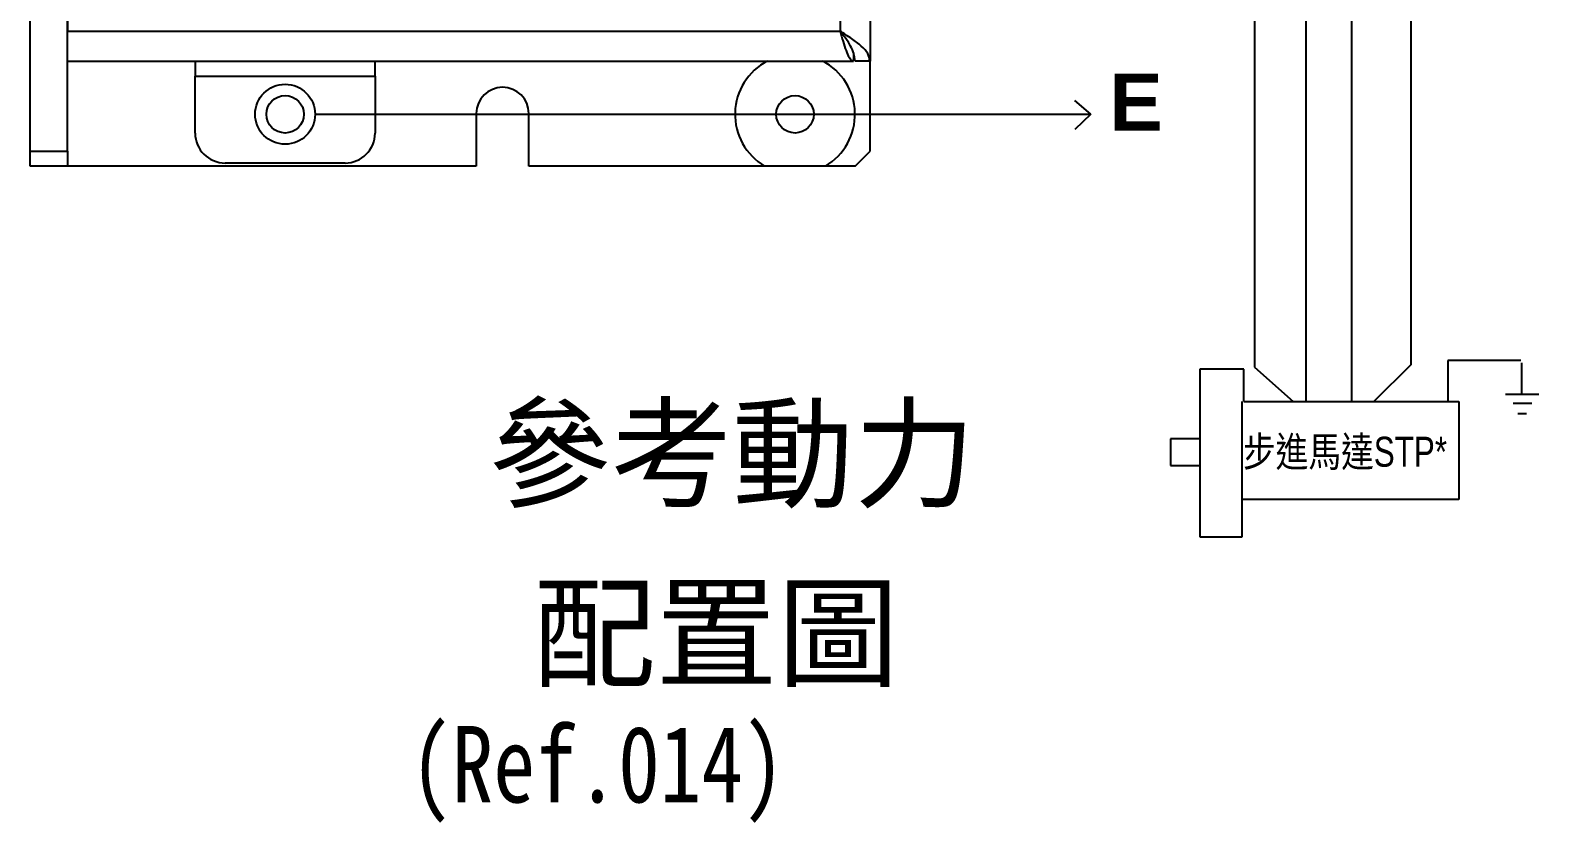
# Model space of a CAD drawing. Header units: millimetres. Extents: x -684 to 5961, y -1281 to 2539.
# Drawn here: x 2779.3 to 2879.9, y -572.9 to -520.1 of the extents above; entities that cross this region are included whole.
import ezdxf

# ---------------------------------------------------------------- set-up
doc = ezdxf.new("R2010")
doc.units = ezdxf.units.MM
doc.header["$LTSCALE"] = 5
doc.header["$MEASUREMENT"] = 0
doc.layers.get('0').update_dxf_attribs({"linetype": 'CONTINUOUS'})
doc.layers.add('AIR', color=7, linetype='CONTINUOUS')
doc.styles.add('MtXpl_', font='mingliub.ttc')
doc.styles.get("Standard").update_dxf_attribs({"font": 'arialbd.ttf', "height": 15})
doc.styles.add('新細明體', font='', dxfattribs={"width": 0.8})
doc.styles.add('標楷體', font='', dxfattribs={"width": 0.8})
doc.styles.get('新細明體').set_extended_font_data('新細明體')
doc.styles.get('標楷體').set_extended_font_data('標楷體')

msp = doc.modelspace()

# ---------------------------------------------------------------- linework, layer by layer
for p, q in [((2835.342, -443.615), (2835.342, -522.115)), ((2833.342, -445.615), (2833.342, -520.115)), ((2779.342, -528.115), (2779.342, -495.615)), ((2781.842, -495.365), (2781.842, -520.115)), ((2781.842, -528.115), (2781.842, -495.615)), ((2781.842, -520.115), (2833.342, -520.115)), ((2833.49, -520.365), (2833.533, -520.365)), ((2834.242, -521.56), (2834.242, -522.115)), ((2781.842, -522.115), (2834.242, -522.115)), ((2790.342, -522.115), (2790.342, -523.115)), ((2802.342, -523.115), (2802.342, -522.115)), ((2835.342, -522.115), (2834.342, -522.115)), ((2835.342, -528.115), (2835.342, -522.115)), ((2790.342, -523.115), (2802.342, -523.115)), ((2790.342, -526.915), (2790.342, -523.115)), ((2802.342, -523.115), (2802.342, -526.915)), ((2809.092, -525.615), (2809.092, -529.115)), ((2812.592, -529.115), (2812.592, -525.615)), ((2779.342, -528.115), (2781.842, -528.115)), ((2779.342, -529.115), (2779.342, -528.115)), ((2781.842, -528.115), (2781.842, -529.115)), ((2834.342, -529.115), (2835.342, -528.115)), ((2781.842, -529.115), (2779.342, -529.115)), ((2809.092, -529.115), (2781.842, -529.115)), ((2800.342, -528.915), (2792.342, -528.915)), ((2828.318, -529.115), (2812.592, -529.115)), ((2832.366, -529.115), (2828.318, -529.115)), ((2834.342, -529.115), (2832.366, -529.115))]:
    msp.add_line(p, q)
for centre, radius in [((2796.342, -525.665), 2), ((2796.342, -525.665), 1.25), ((2830.342, -525.665), 1.25)]:
    msp.add_circle(centre, radius)
for centre, radius, start, end in [((2830.342, -525.665), 4, 117.43924, 239.59845), ((2830.342, -525.665), 4, 300.40155, 62.56076), ((2810.842, -525.615), 1.75, 0, 180), ((2792.342, -526.915), 2, 180, 270), ((2800.342, -526.915), 2, 270, 0)]:
    msp.add_arc(centre, radius, start, end)
for points in [[(2835.342, -522.115), (2835.312, -521.948), (2835.252, -521.615), (2834.789, -521.115), (2834.128, -520.615), (2833.604, -520.281), (2833.342, -520.115)], [(2834.342, -522.115), (2834.327, -521.948), (2834.297, -521.615), (2834.066, -521.115), (2833.735, -520.615), (2833.473, -520.281), (2833.342, -520.115)]]:
    msp.add_open_spline(points, degree=3)
msp.add_open_spline([(2833.342, -520.115), (2833.409, -520.349), (2833.543, -520.817), (2833.744, -521.434), (2833.945, -521.887), (2834.112, -522.092), (2834.21, -522.109), (2834.242, -522.115)], degree=3, knots=[0, 0, 0, 0, 0.2233551, 0.4467415, 0.6701281, 0.8935144, 1, 1, 1, 1])
at = {"layer": 'AIR', "color": 0}
for p, q in [((2871.396, -498.403), (2871.396, -542.383)), ((2867.444, -502.217), (2867.444, -544.81)), ((2864.398, -506.162), (2864.398, -544.81)), ((2860.989, -510.042), (2860.989, -542.54)), ((2850.075, -525.665), (2848.99, -524.747)), ((2798.342, -525.665), (2850.075, -525.665)), ((2850.075, -525.665), (2848.991, -526.683)), ((2878.744, -542.083), (2873.869, -542.083)), ((2873.869, -542.083), (2873.869, -544.81)), ((2860.275, -542.666), (2857.339, -542.666)), ((2857.339, -542.666), (2857.339, -553.836)), ((2860.275, -544.81), (2860.275, -542.666)), ((2860.989, -542.54), (2863.561, -544.81)), ((2871.396, -542.383), (2868.936, -544.81)), ((2878.775, -542.233), (2878.775, -544.262)), ((2860.162, -551.354), (2860.162, -544.81)), ((2860.275, -544.81), (2874.614, -544.81)), ((2874.614, -544.81), (2874.614, -551.354)), ((2877.728, -544.339), (2879.939, -544.339)), ((2878.232, -544.921), (2879.474, -544.921)), ((2878.543, -545.619), (2879.125, -545.619)), ((2857.339, -547.308), (2855.376, -547.308)), ((2855.376, -547.308), (2855.376, -549.093)), ((2855.376, -549.093), (2857.339, -549.093)), ((2874.614, -551.354), (2860.162, -551.354)), ((2860.162, -553.836), (2860.162, -551.354)), ((2857.339, -553.836), (2860.162, -553.836))]:
    msp.add_line(p, q, dxfattribs=at)

# ---------------------------------------------------------------- texts
msp.add_text('E', height=3.814, dxfattribs=at).set_placement((2851.304, -526.762))
at = {"layer": 'AIR', "color": 0, "style": 'MtXpl_'}
for s, p in [('參考動力', (2809.924, -551.272)), ('配置圖', (2812.936, -563.226))]:
    msp.add_text(s, height=5.95, dxfattribs=at).set_placement(p)
at = {"layer": 'AIR', "color": 0, "width": 0.8}
for s, height, style, p in [('步進馬達STP*', 2, '新細明體', (2860.205, -549.17)), ('(Ref.014)', 5.1, '標楷體', (2804.674, -571.559))]:
    msp.add_text(s, height=height, dxfattribs=dict(at, style=style)).set_placement(p)

doc.saveas('drawing.dxf')
